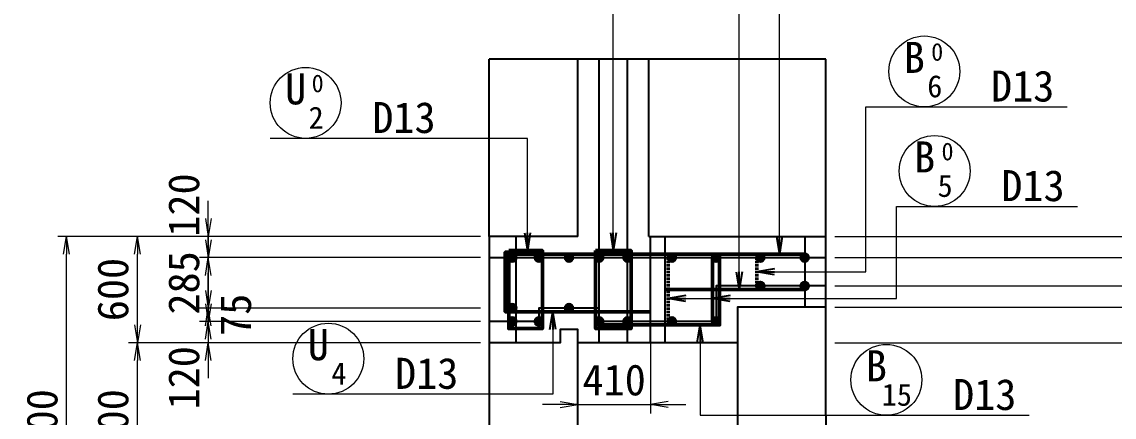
# Model space of a CAD drawing. Header units: millimetres. Extents: x 169470 to 758170, y -17820 to 11880.
# Drawn here: x 496914 to 503078, y 4218 to 6448 of the extents above; entities that cross this region are included whole.
import ezdxf
from ezdxf.enums import TextEntityAlignment as Align

# ---------------------------------------------------------------- set-up
doc = ezdxf.new("R2010")
doc.units = ezdxf.units.MM
doc.header["$LTSCALE"] = 50
doc.header["$PDSIZE"] = 300
doc.linetypes.add('DASHED2', pattern=[0.375, 0.25, -0.125])
doc.layers.get('Defpoints').update_dxf_attribs({"color": 151})
for name, color, linetype, lineweight in [('D-STR', 1, 'Continuous', 25), ('D-STR-DIM', 7, 'Continuous', 13), ('D-STR-HTXT', 7, 'Continuous', 13), ('D-STR-STR1', 2, 'Continuous', 50), ('D-STR-STR2', 6, 'Continuous', 50), ('D-STR-STR3', 4, 'Continuous', 50), ('D-STR-TXT', 7, 'Continuous', 13)]:
    doc.layers.add(name, color=color, linetype=linetype, lineweight=lineweight)
doc.styles.add('YOKO_GOTHIC', font='MS Gothic.ttf')
doc.dimstyles.new('S50', dxfattribs={"dimscale": 50, "dimtxt": 3.5, "dimasz": 2, "dimexe": 1, "dimexo": 1, "dimgap": 1, "dimtad": 1, "dimdec": 0, "dimzin": 1, "dimdsep": 46, "dimtxsty": 'YOKO_GOTHIC', "dimblk": 'OPEN', "dimcen": 0, "dimclrd": 256, "dimclre": 256, "dimclrt": 256, "dimaunit": 1, "dimadec": 3, "dimazin": 0, "dimtfac": 1, "dimtdec": 0, "dimtix": 1, "dimtmove": 2, "dimatfit": 3, "dimldrblk": 'OPEN', "dimfxl": 1, "dimlwd": -1, "dimlwe": -1, "dimarcsym": 2})

# ---------------------------------------------------------------- blocks, each defined once
blk = doc.blocks.new('B')
at = {"layer": 'D-STR-STR2', "lineweight": 50}
for radius in [20, 10]:
    blk.add_circle((5866.7, 22812.3), radius, dxfattribs=at)
blk = doc.blocks.new('_Open')
at = {"color": 0, "linetype": 'ByBlock', "lineweight": -2}
for p, q in [((-1, 0.167), (0, 0)), ((-1, -0.167), (0, 0)), ((0, 0), (-1, 0))]:
    blk.add_line(p, q, dxfattribs=at)
blk = doc.blocks.new('*D4498')
at = {"layer": 'D-STR-DIM', "ltscale": 1500, "transparency": 16777216}
for p, q in [((497966.4, 5338), (497966.4, 5438)), ((499501.8, 5238), (497916.4, 5238)), ((497966.4, 5238), (497966.4, 5118)), ((499501.8, 5118), (497916.4, 5118)), ((497966.4, 5018), (497966.4, 4918))]:
    blk.add_line(p, q, dxfattribs=at)
at = {"layer": 'Defpoints', "color": 0, "ltscale": 1500, "transparency": 16777216}
for p in [(499551.8, 5238), (497966.4, 5118), (499551.8, 5118)]:
    blk.add_point(p, dxfattribs=at)
at = {"layer": 'D-STR-DIM', "ltscale": 1500, "transparency": 16777216, "xscale": 100, "yscale": 100, "zscale": 100}
for p, rotation in [((497966.4, 5238), 270), ((497966.4, 5118), 90)]:
    blk.add_blockref('_Open', p, dxfattribs=dict(at, rotation=rotation))
at = {"layer": 'D-STR-DIM', "ltscale": 1500, "transparency": 16777216, "insert": (497828.9, 5414.6), "char_height": 175, "attachment_point": 5, "rotation": 90, "style": 'YOKO_GOTHIC'}
blk.add_mtext('120', dxfattribs=at)
blk = doc.blocks.new('*D4499')
at = {"layer": 'D-STR-DIM', "ltscale": 1500, "transparency": 16777216}
for p, q in [((497966.4, 5218), (497966.4, 5318)), ((499501.8, 5118), (497916.4, 5118)), ((497966.4, 5118), (497966.4, 4833)), ((499501.8, 4833), (497916.4, 4833)), ((497966.4, 4733), (497966.4, 4633))]:
    blk.add_line(p, q, dxfattribs=at)
at = {"layer": 'Defpoints', "color": 0, "ltscale": 1500, "transparency": 16777216}
for p in [(499551.8, 5118), (497966.4, 4833), (499551.8, 4833)]:
    blk.add_point(p, dxfattribs=at)
at = {"layer": 'D-STR-DIM', "ltscale": 1500, "transparency": 16777216, "xscale": 100, "yscale": 100, "zscale": 100}
for p, rotation in [((497966.4, 5118), 270), ((497966.4, 4833), 90)]:
    blk.add_blockref('_Open', p, dxfattribs=dict(at, rotation=rotation))
at = {"layer": 'D-STR-DIM', "ltscale": 1500, "transparency": 16777216, "insert": (497828.9, 4975.5), "char_height": 175, "attachment_point": 5, "rotation": 90, "style": 'YOKO_GOTHIC'}
blk.add_mtext('285', dxfattribs=at)
blk = doc.blocks.new('*D4500')
at = {"layer": 'D-STR-DIM', "ltscale": 1500, "transparency": 16777216}
for p, q in [((497966.4, 4933), (497966.4, 5033)), ((499501.8, 4833), (497916.4, 4833)), ((497966.4, 4833), (497966.4, 4758)), ((499501.8, 4758), (497916.4, 4758)), ((497966.4, 4658), (497966.4, 4558))]:
    blk.add_line(p, q, dxfattribs=at)
at = {"layer": 'Defpoints', "color": 0, "ltscale": 1500, "transparency": 16777216}
for p in [(499551.8, 4833), (497966.4, 4758), (499551.8, 4758)]:
    blk.add_point(p, dxfattribs=at)
at = {"layer": 'D-STR-DIM', "ltscale": 1500, "transparency": 16777216, "xscale": 100, "yscale": 100, "zscale": 100}
for p, rotation in [((497966.4, 4833), 270), ((497966.4, 4758), 90)]:
    blk.add_blockref('_Open', p, dxfattribs=dict(at, rotation=rotation))
at = {"layer": 'D-STR-DIM', "ltscale": 1500, "transparency": 16777216, "insert": (498121.4, 4795.5), "char_height": 175, "attachment_point": 5, "rotation": 90, "style": 'YOKO_GOTHIC'}
blk.add_mtext('75', dxfattribs=at)
blk = doc.blocks.new('*D4501')
at = {"layer": 'D-STR-DIM', "ltscale": 1500, "transparency": 16777216}
for p, q in [((497966.4, 4858), (497966.4, 4958)), ((499501.8, 4758), (497916.4, 4758)), ((497966.4, 4758), (497966.4, 4638)), ((499501.8, 4638), (497916.4, 4638)), ((497966.4, 4538), (497966.4, 4438))]:
    blk.add_line(p, q, dxfattribs=at)
at = {"layer": 'Defpoints', "color": 0, "ltscale": 1500, "transparency": 16777216}
for p in [(499551.8, 4758), (497966.4, 4638), (499551.8, 4638)]:
    blk.add_point(p, dxfattribs=at)
at = {"layer": 'D-STR-DIM', "ltscale": 1500, "transparency": 16777216, "xscale": 100, "yscale": 100, "zscale": 100}
for p, rotation in [((497966.4, 4758), 270), ((497966.4, 4638), 90)]:
    blk.add_blockref('_Open', p, dxfattribs=dict(at, rotation=rotation))
at = {"layer": 'D-STR-DIM', "ltscale": 1500, "transparency": 16777216, "insert": (497828.9, 4440.2), "char_height": 175, "attachment_point": 5, "rotation": 90, "style": 'YOKO_GOTHIC'}
blk.add_mtext('120', dxfattribs=at)
blk = doc.blocks.new('*D2984')
at = {"layer": 'D-STR-DIM', "ltscale": 1500, "transparency": 16777216}
for p, q in [((499501.8, 4638), (497516.4, 4638)), ((497566.4, 3738), (497566.4, 4538)), ((499501.8, 3638), (497516.4, 3638))]:
    blk.add_line(p, q, dxfattribs=at)
at = {"layer": 'Defpoints', "color": 0, "ltscale": 1500, "transparency": 16777216}
for p in [(497566.4, 4638), (499551.8, 4638), (499551.8, 3638)]:
    blk.add_point(p, dxfattribs=at)
at = {"layer": 'D-STR-DIM', "ltscale": 1500, "transparency": 16777216, "xscale": 100, "yscale": 100, "zscale": 100}
for p, rotation in [((497566.4, 4638), 90), ((497566.4, 3638), 270)]:
    blk.add_blockref('_Open', p, dxfattribs=dict(at, rotation=rotation))
at = {"layer": 'D-STR-DIM', "ltscale": 1500, "transparency": 16777216, "insert": (497428.9, 4138), "char_height": 175, "attachment_point": 5, "rotation": 90, "style": 'YOKO_GOTHIC'}
blk.add_mtext('1000', dxfattribs=at)
blk = doc.blocks.new('*D2985')
at = {"layer": 'D-STR-DIM', "ltscale": 1500, "transparency": 16777216}
for p, q in [((499501.8, 5238), (497516.4, 5238)), ((497566.4, 4738), (497566.4, 5138)), ((499501.8, 4638), (497516.4, 4638))]:
    blk.add_line(p, q, dxfattribs=at)
at = {"layer": 'Defpoints', "color": 0, "ltscale": 1500, "transparency": 16777216}
for p in [(497566.4, 5238), (499551.8, 5238), (499551.8, 4638)]:
    blk.add_point(p, dxfattribs=at)
at = {"layer": 'D-STR-DIM', "ltscale": 1500, "transparency": 16777216, "xscale": 100, "yscale": 100, "zscale": 100}
for p, rotation in [((497566.4, 5238), 90), ((497566.4, 4638), 270)]:
    blk.add_blockref('_Open', p, dxfattribs=dict(at, rotation=rotation))
at = {"layer": 'D-STR-DIM', "ltscale": 1500, "transparency": 16777216, "insert": (497428.9, 4938), "char_height": 175, "attachment_point": 5, "rotation": 90, "style": 'YOKO_GOTHIC'}
blk.add_mtext('600', dxfattribs=at)
blk = doc.blocks.new('*D2986')
at = {"layer": 'D-STR-DIM', "ltscale": 1500, "transparency": 16777216}
for p, q in [((499501.8, 5238), (497116.4, 5238)), ((497166.4, 3138), (497166.4, 5138)), ((499501.8, 3038), (497116.4, 3038))]:
    blk.add_line(p, q, dxfattribs=at)
at = {"layer": 'Defpoints', "color": 0, "ltscale": 1500, "transparency": 16777216}
for p in [(497166.4, 5238), (499551.8, 5238), (499551.8, 3038)]:
    blk.add_point(p, dxfattribs=at)
at = {"layer": 'D-STR-DIM', "ltscale": 1500, "transparency": 16777216, "xscale": 100, "yscale": 100, "zscale": 100}
for p, rotation in [((497166.4, 5238), 90), ((497166.4, 3038), 270)]:
    blk.add_blockref('_Open', p, dxfattribs=dict(at, rotation=rotation))
at = {"layer": 'D-STR-DIM', "ltscale": 1500, "transparency": 16777216, "insert": (497028.9, 4138), "char_height": 175, "attachment_point": 5, "rotation": 90, "style": 'YOKO_GOTHIC'}
blk.add_mtext('2200', dxfattribs=at)
blk = doc.blocks.new('*D4513')
at = {"layer": 'D-STR-DIM', "ltscale": 1500, "transparency": 16777216}
for p, q in [((503379, 5338), (503379, 5438)), ((501501.8, 5238), (503429, 5238)), ((503379, 5238), (503379, 5118)), ((501501.8, 5118), (503429, 5118)), ((503379, 5018), (503379, 4918))]:
    blk.add_line(p, q, dxfattribs=at)
at = {"layer": 'Defpoints', "color": 0, "ltscale": 1500, "transparency": 16777216}
for p in [(501451.8, 5238), (501451.8, 5118), (503379, 5118)]:
    blk.add_point(p, dxfattribs=at)
at = {"layer": 'D-STR-DIM', "ltscale": 1500, "transparency": 16777216, "xscale": 100, "yscale": 100, "zscale": 100}
for p, rotation in [((503379, 5238), 270), ((503379, 5118), 90)]:
    blk.add_blockref('_Open', p, dxfattribs=dict(at, rotation=rotation))
at = {"layer": 'D-STR-DIM', "ltscale": 1500, "transparency": 16777216, "insert": (503241.5, 5434), "char_height": 175, "attachment_point": 5, "rotation": 90, "style": 'YOKO_GOTHIC'}
blk.add_mtext('120', dxfattribs=at)
blk = doc.blocks.new('*D4514')
at = {"layer": 'D-STR-DIM', "ltscale": 1500, "transparency": 16777216}
for p, q in [((503379, 5218), (503379, 5318)), ((501501.8, 5118), (503429, 5118)), ((503379, 5118), (503379, 4958)), ((501501.8, 4958), (503429, 4958)), ((503379, 4858), (503379, 4758))]:
    blk.add_line(p, q, dxfattribs=at)
at = {"layer": 'Defpoints', "color": 0, "ltscale": 1500, "transparency": 16777216}
for p in [(501451.8, 5118), (501451.8, 4958), (503379, 4958)]:
    blk.add_point(p, dxfattribs=at)
at = {"layer": 'D-STR-DIM', "ltscale": 1500, "transparency": 16777216, "xscale": 100, "yscale": 100, "zscale": 100}
for p, rotation in [((503379, 5118), 270), ((503379, 4958), 90)]:
    blk.add_blockref('_Open', p, dxfattribs=dict(at, rotation=rotation))
at = {"layer": 'D-STR-DIM', "ltscale": 1500, "transparency": 16777216, "insert": (503241.5, 5038), "char_height": 175, "attachment_point": 5, "rotation": 90, "style": 'YOKO_GOTHIC'}
blk.add_mtext('160', dxfattribs=at)
blk = doc.blocks.new('*D4515')
at = {"layer": 'D-STR-DIM', "ltscale": 1500, "transparency": 16777216}
for p, q in [((503379, 5058), (503379, 5158)), ((501501.8, 4958), (503429, 4958)), ((503379, 4958), (503379, 4838)), ((501501.8, 4838), (503429, 4838)), ((503379, 4738), (503379, 4638))]:
    blk.add_line(p, q, dxfattribs=at)
at = {"layer": 'Defpoints', "color": 0, "ltscale": 1500, "transparency": 16777216}
for p in [(501451.8, 4958), (501451.8, 4838), (503379, 4838)]:
    blk.add_point(p, dxfattribs=at)
at = {"layer": 'D-STR-DIM', "ltscale": 1500, "transparency": 16777216, "xscale": 100, "yscale": 100, "zscale": 100}
for p, rotation in [((503379, 4958), 270), ((503379, 4838), 90)]:
    blk.add_blockref('_Open', p, dxfattribs=dict(at, rotation=rotation))
at = {"layer": 'D-STR-DIM', "ltscale": 1500, "transparency": 16777216, "insert": (503241.5, 4637), "char_height": 175, "attachment_point": 5, "rotation": 90, "style": 'YOKO_GOTHIC'}
blk.add_mtext('120', dxfattribs=at)
blk = doc.blocks.new('*D2878')
at = {"layer": 'D-STR-DIM', "ltscale": 1500, "transparency": 16777216}
for p, q in [((501501.8, 4638), (503829, 4638)), ((503779, 3738), (503779, 4538)), ((501501.8, 3638), (503829, 3638))]:
    blk.add_line(p, q, dxfattribs=at)
at = {"layer": 'Defpoints', "color": 0, "ltscale": 1500, "transparency": 16777216}
for p in [(501451.8, 4638), (503779, 4638), (501451.8, 3638)]:
    blk.add_point(p, dxfattribs=at)
at = {"layer": 'D-STR-DIM', "ltscale": 1500, "transparency": 16777216, "xscale": 100, "yscale": 100, "zscale": 100}
for p, rotation in [((503779, 4638), 90), ((503779, 3638), 270)]:
    blk.add_blockref('_Open', p, dxfattribs=dict(at, rotation=rotation))
at = {"layer": 'D-STR-DIM', "ltscale": 1500, "transparency": 16777216, "insert": (503641.5, 4138), "char_height": 175, "attachment_point": 5, "rotation": 90, "style": 'YOKO_GOTHIC'}
blk.add_mtext('1000', dxfattribs=at)
blk = doc.blocks.new('*D2879')
at = {"layer": 'D-STR-DIM', "ltscale": 1500, "transparency": 16777216}
for p, q in [((503779, 4938), (503779, 5038)), ((501501.8, 4838), (503829, 4838)), ((503779, 4638), (503779, 4838)), ((501501.8, 4638), (503829, 4638)), ((503779, 4538), (503779, 4438))]:
    blk.add_line(p, q, dxfattribs=at)
at = {"layer": 'Defpoints', "color": 0, "ltscale": 1500, "transparency": 16777216}
for p in [(501451.8, 4838), (503779, 4838), (501451.8, 4638)]:
    blk.add_point(p, dxfattribs=at)
at = {"layer": 'D-STR-DIM', "ltscale": 1500, "transparency": 16777216, "xscale": 100, "yscale": 100, "zscale": 100}
for p, rotation in [((503779, 4838), 270), ((503779, 4638), 90)]:
    blk.add_blockref('_Open', p, dxfattribs=dict(at, rotation=rotation))
at = {"layer": 'D-STR-DIM', "ltscale": 1500, "transparency": 16777216, "insert": (503641.5, 4738), "char_height": 175, "attachment_point": 5, "rotation": 90, "style": 'YOKO_GOTHIC'}
blk.add_mtext('200', dxfattribs=at)
blk = doc.blocks.new('*D2880')
at = {"layer": 'D-STR-DIM', "ltscale": 1500, "transparency": 16777216}
for p, q in [((501501.8, 5238), (503829, 5238)), ((503779, 4938), (503779, 5138)), ((501501.8, 4838), (503829, 4838))]:
    blk.add_line(p, q, dxfattribs=at)
at = {"layer": 'Defpoints', "color": 0, "ltscale": 1500, "transparency": 16777216}
for p in [(501451.8, 5238), (503779, 5238), (501451.8, 4838)]:
    blk.add_point(p, dxfattribs=at)
at = {"layer": 'D-STR-DIM', "ltscale": 1500, "transparency": 16777216, "xscale": 100, "yscale": 100, "zscale": 100}
for p, rotation in [((503779, 5238), 90), ((503779, 4838), 270)]:
    blk.add_blockref('_Open', p, dxfattribs=dict(at, rotation=rotation))
at = {"layer": 'D-STR-DIM', "ltscale": 1500, "transparency": 16777216, "insert": (503641.5, 5157.1), "char_height": 175, "attachment_point": 5, "rotation": 90, "style": 'YOKO_GOTHIC'}
blk.add_mtext('400', dxfattribs=at)
blk = doc.blocks.new('*D2881')
at = {"layer": 'D-STR-DIM', "ltscale": 1500, "transparency": 16777216}
for p, q in [((501501.8, 5238), (504229, 5238)), ((504179, 5138), (504179, 3138)), ((501501.8, 3038), (504229, 3038))]:
    blk.add_line(p, q, dxfattribs=at)
at = {"layer": 'Defpoints', "color": 0, "ltscale": 1500, "transparency": 16777216}
for p in [(501451.8, 5238), (501451.8, 3038), (504179, 3038)]:
    blk.add_point(p, dxfattribs=at)
at = {"layer": 'D-STR-DIM', "ltscale": 1500, "transparency": 16777216, "xscale": 100, "yscale": 100, "zscale": 100}
for p, rotation in [((504179, 5238), 90), ((504179, 3038), 270)]:
    blk.add_blockref('_Open', p, dxfattribs=dict(at, rotation=rotation))
at = {"layer": 'D-STR-DIM', "ltscale": 1500, "transparency": 16777216, "insert": (504041.5, 4138), "char_height": 175, "attachment_point": 5, "rotation": 90, "style": 'YOKO_GOTHIC'}
blk.add_mtext('2200', dxfattribs=at)
blk = doc.blocks.new('*D4476')
at = {"layer": 'D-STR-DIM', "ltscale": 1500, "transparency": 16777216}
for p, q in [((500461.8, 4763), (500461.8, 4239.5)), ((500051.8, 4588), (500051.8, 4239.5)), ((499951.8, 4289.5), (499851.8, 4289.5)), ((500051.8, 4289.5), (500461.8, 4289.5)), ((500561.8, 4289.5), (500661.8, 4289.5))]:
    blk.add_line(p, q, dxfattribs=at)
at = {"layer": 'Defpoints', "color": 0, "ltscale": 1500, "transparency": 16777216}
for p in [(500461.8, 4813), (500051.8, 4638), (500461.8, 4289.5)]:
    blk.add_point(p, dxfattribs=at)
at = {"layer": 'D-STR-DIM', "ltscale": 1500, "transparency": 16777216, "xscale": 100, "yscale": 100, "zscale": 100}
blk.add_blockref('_Open', (500051.8, 4289.5), dxfattribs=at)
at = {"layer": 'D-STR-DIM', "ltscale": 1500, "transparency": 16777216, "xscale": 100, "yscale": 100, "zscale": 100, "rotation": 180}
blk.add_blockref('_Open', (500461.8, 4289.5), dxfattribs=at)
at = {"layer": 'D-STR-DIM', "ltscale": 1500, "transparency": 16777216, "insert": (500256.8, 4427), "char_height": 175, "attachment_point": 5, "style": 'YOKO_GOTHIC'}
blk.add_mtext('410', dxfattribs=at)

msp = doc.modelspace()

# ---------------------------------------------------------------- linework, layer by layer
at = {"layer": 'D-STR'}
for p, q in [((501451.78, 6238.03), (499551.78, 6238.03)), ((499551.78, 5238.03), (499551.78, 6238.03)), ((500051.78, 5238.03), (500051.78, 6238.03)), ((500451.78, 5238.03), (500451.78, 6238.03)), ((501451.78, 4225.65), (501451.78, 6238.03)), ((499551.78, 5238.03), (499551.78, 3038.03)), ((500051.78, 5238.03), (499551.78, 5238.03)), ((500451.78, 5238.03), (501451.78, 5238.03)), ((500051.78, 3563.03), (500051.78, 4638.03))]:
    msp.add_line(p, q, dxfattribs=at)
at = {"layer": 'D-STR', "ltscale": 0.2}
for p, q in [((501451.78, 4838.03), (500951.78, 4838.03)), ((500951.78, 4838.03), (500951.78, 4225.65)), ((501451.78, 4225.65), (501451.78, 3438.03))]:
    msp.add_line(p, q, dxfattribs=at)
at = {"layer": 'D-STR'}
for points in [[(501451.78, 4838.03), (500951.78, 4838.03), (500951.78, 4225.65)], [(500951.78, 4638.03), (500051.78, 4638.03), (500051.78, 4713.03), (499951.78, 4713.03), (499951.78, 4638.03), (499551.78, 4638.03)], [(500951.78, 4225.65), (500951.78, 3438.03), (501451.78, 3438.03)]]:
    msp.add_lwpolyline(points, dxfattribs=at)
at = {"layer": 'D-STR-HTXT'}
for p, q in [((501675.99, 5968.26), (502813.3, 5968.26)), ((501850.1, 5406.55), (502871.58, 5406.55))]:
    msp.add_line(p, q, dxfattribs=at)
for centre in [(502006.74, 6168.26), (498515.32, 5990.71), (502065.02, 5606.55), (498643.43, 4547.82), (501792.7, 4428.46)]:
    msp.add_circle(centre, 200, dxfattribs=at)
at = {"layer": 'D-STR-STR1'}
for p, q in [((499681.78, 5138.03), (501331.78, 5138.03)), ((500541.78, 4938.03), (501331.78, 4938.03))]:
    msp.add_line(p, q, dxfattribs=at)
for points in [[(500461.78, 4813.03), (499641.78, 4813.03), (499641.78, 5148.03), (499836.78, 5148.03)], [(500851.78, 5118.03), (500851.78, 4738.03), (500171.78, 4738.03)]]:
    msp.add_lwpolyline(points, dxfattribs=at)
at = {"layer": 'D-STR-STR3', "linetype": 'DASHED2'}
for p, q in [((500561.78, 5118.03), (500561.78, 4758.03)), ((501061.78, 5118.03), (501061.78, 4958.03))]:
    msp.add_line(p, q, dxfattribs=at)
at = {"layer": 'D-STR-STR3'}
msp.add_line((500811.78, 5118.03), (500811.78, 4758.03), dxfattribs=at)
for points in [[(499661.78, 5158.03), (499851.78, 5158.03), (499851.78, 4718.03), (499661.78, 4718.03)], [(500151.78, 5158.03), (500351.78, 5158.03), (500351.78, 4718.03), (500151.78, 4718.03)]]:
    msp.add_lwpolyline(points, close=True, dxfattribs=at)
at = {"layer": 'Defpoints'}
for p, q in [((500171.78, 4638.03), (500171.78, 6238.03)), ((500331.78, 4638.03), (500331.78, 6238.03)), ((499701.78, 5238.03), (499701.78, 4638.03)), ((501331.78, 5238.03), (501331.78, 4838.03)), ((499551.78, 5118.03), (501451.78, 5118.03))]:
    msp.add_line(p, q, dxfattribs=at)
at = {"layer": 'Defpoints', "color": 252}
for p, q in [((500461.78, 4638.03), (500461.78, 5238.03)), ((500541.78, 5238.03), (500541.78, 4638.03))]:
    msp.add_line(p, q, dxfattribs=at)
at = {"layer": 'Defpoints'}
msp.add_lwpolyline([(501451.78, 4958.03), (500831.78, 4958.03), (500831.78, 4758.03), (500171.78, 4758.03), (500171.78, 4833.03), (499831.78, 4833.03), (499831.78, 4758.03), (499551.78, 4758.03)], dxfattribs=at)

# ---------------------------------------------------------------- block references
at = {"layer": 'D-STR-STR2'}
for p in [(493815.13, -17694.24), (493965.13, -17694.24), (494135.13, -17694.24), (494305.13, -17694.24), (494465.13, -17694.24), (494715.13, -17694.24), (494965.13, -17694.24), (495215.13, -17694.24), (495465.13, -17694.24), (495215.13, -17854.24), (495465.13, -17854.24), (493815.13, -17979.24), (494135.13, -17979.24), (493815.13, -18054.24), (493965.13, -18054.24), (494305.13, -18054.24), (494465.13, -18054.24), (494715.13, -18054.24), (494965.13, -18054.24)]:
    msp.add_blockref('B', p, dxfattribs=at)

# ---------------------------------------------------------------- texts
at = {"layer": 'D-STR-TXT', "style": 'YOKO_GOTHIC'}
for s, height, p in [('B', 175, (501950.46, 6159.95)), ('0', 100, (502079.7, 6228.51)), ('U', 175, (498459.04, 5982.39)), ('0', 100, (498583.44, 6050.9)), ('6', 125, (502066.12, 6022.14)), ('2', 125, (498574.7, 5844.59)), ('B', 175, (502008.74, 5598.23)), ('0', 100, (502137.98, 5666.79)), ('5', 125, (502124.4, 5460.43)), ('U', 175, (498587.16, 4539.5)), ('B', 175, (501736.42, 4420.14)), ('4', 125, (498702.82, 4401.7)), ('15', 125, (501852.08, 4282.34))]:
    msp.add_text(s, height=height, dxfattribs=at).set_placement(p, align=Align.CENTER)
for p in [(502383.26, 5998.26), (498891.84, 5820.71), (502441.54, 5436.55), (499019.96, 4377.82), (502169.22, 4258.46)]:
    msp.add_text('D13', height=175, dxfattribs=at).set_placement(p)

# ---------------------------------------------------------------- dimensions: what is measured, and where the dimension line sits
at = {"layer": 'D-STR-DIM', "ltscale": 1500}
for base, p1, p2, picture, middle in [((497966.37, 5118.03), (499551.78, 5238.03), (499551.78, 5118.03), '*D4498', (497828.87, 5414.65)), ((503379.01, 5118.03), (501451.78, 5238.03), (501451.78, 5118.03), '*D4513', (503241.51, 5433.98)), ((503779.01, 5238.03), (501451.78, 4838.03), (501451.78, 5238.03), '*D2880', (503641.51, 5157.12)), ((503379.01, 4838.03), (501451.78, 4958.03), (501451.78, 4838.03), '*D4515', (503241.51, 4637.02)), ((497966.37, 4758.03), (499551.78, 4833.03), (499551.78, 4758.03), '*D4500', (498121.42, 4795.53)), ((497966.37, 4638.03), (499551.78, 4758.03), (499551.78, 4638.03), '*D4501', (497828.87, 4440.19))]:
    dim = msp.add_linear_dim(base=base, p1=p1, p2=p2, angle=90, dimstyle='S50', dxfattribs=at)
    dim.commit()
    dim.dimension.update_dxf_attribs({"geometry": picture, "text_midpoint": middle, "dimtype": 160})
for base, p1, p2, picture, middle in [((497966.37, 4833.03), (499551.78, 5118.03), (499551.78, 4833.03), '*D4499', (497828.87, 4975.53)), ((503379.01, 4958.03), (501451.78, 5118.03), (501451.78, 4958.03), '*D4514', (503241.51, 5038.03)), ((497166.37, 5238.03), (499551.78, 3038.03), (499551.78, 5238.03), '*D2986', (497028.87, 4138.03)), ((497566.37, 5238.03), (499551.78, 4638.03), (499551.78, 5238.03), '*D2985', (497428.87, 4938.03)), ((504179.01, 3038.03), (501451.78, 5238.03), (501451.78, 3038.03), '*D2881', (504041.51, 4138.03)), ((503779.01, 4838.03), (501451.78, 4638.03), (501451.78, 4838.03), '*D2879', (503641.51, 4738.03)), ((497566.37, 4638.03), (499551.78, 3638.03), (499551.78, 4638.03), '*D2984', (497428.87, 4138.03)), ((503779.01, 4638.03), (501451.78, 3638.03), (501451.78, 4638.03), '*D2878', (503641.51, 4138.03))]:
    dim = msp.add_linear_dim(base=base, p1=p1, p2=p2, angle=90, dimstyle='S50', dxfattribs=at)
    dim.commit()
    dim.dimension.update_dxf_attribs({"geometry": picture, "text_midpoint": middle})
dim = msp.add_linear_dim(base=(500461.78, 4289.5), p1=(500051.78, 4638.03), p2=(500461.78, 4813.03), dimstyle='S50', dxfattribs=at)
dim.commit()
dim.dimension.update_dxf_attribs({"geometry": '*D4476', "text_midpoint": (500256.78, 4427)})

# ---------------------------------------------------------------- leaders
at = {"layer": 'D-STR-HTXT'}
for points in [[(500962.45, 4938.03), (500962.45, 7196.91), (502599.26, 7196.91)], [(500251.78, 5158.03), (500251.78, 6586.33), (499145.29, 6586.33)], [(501188.89, 5138.03), (501188.89, 6527.35), (502599.26, 6527.35)], [(501061.78, 5038.03), (501675.99, 5038.03), (501675.99, 5968.26)], [(499766.78, 5158.03), (499766.78, 5790.71), (498315.32, 5790.71)], [(500561.78, 4887.68), (501850.1, 4887.68), (501850.1, 5406.55)], [(500811.78, 4887.68), (501095.94, 4887.68)], [(499911.2, 4813.03), (499911.2, 4347.82), (498443.43, 4347.82)], [(500742.45, 4738.03), (500742.45, 4228.46), (502599.26, 4228.46)]]:
    msp.add_leader(points, dimstyle='S50', dxfattribs=at)

doc.saveas('drawing.dxf')
